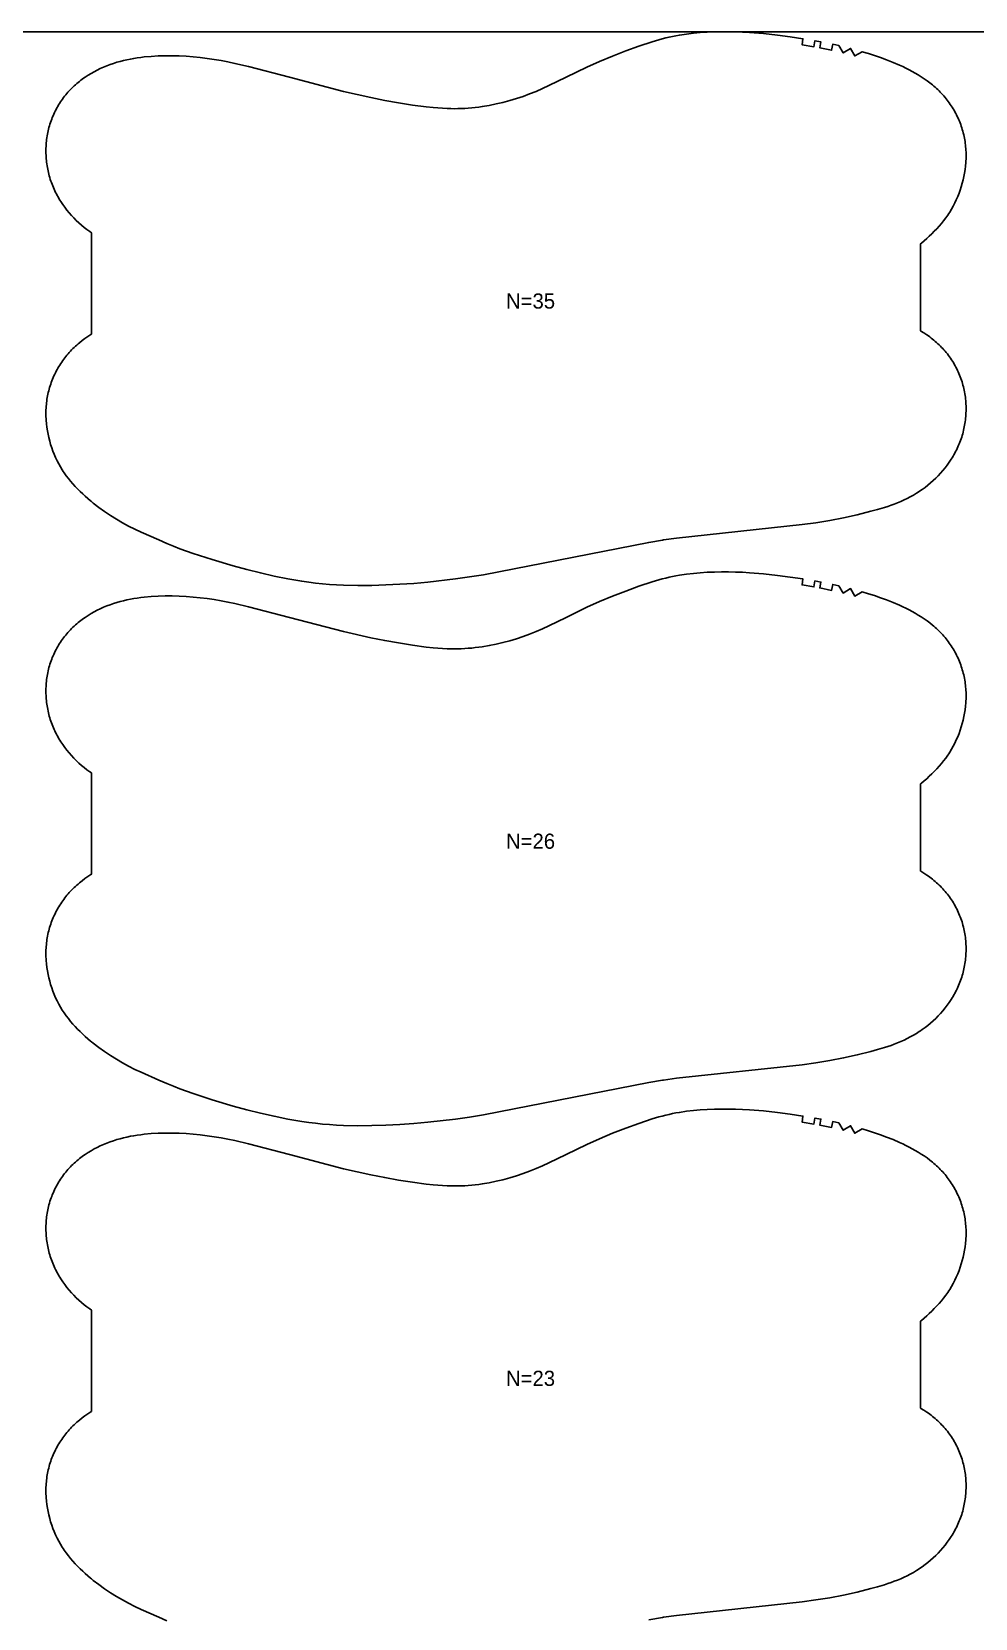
# Model space of a CAD drawing. Header units: inches. Extents: x 1 to 1867, y 0 to 1068.
# Drawn here: x 309 to 620, y 546 to 1068 of the extents above; entities that cross this region are included whole.
import ezdxf

# ---------------------------------------------------------------- set-up
doc = ezdxf.new("R2010")
doc.units = ezdxf.units.IN

msp = doc.modelspace()

# ---------------------------------------------------------------- linework, layer by layer
at = {"layer": '1'}
for points in [[(1, 0), (1867.1472, 0), (1867.1472, 1068.1884), (1, 1068.1884), (1, 0)], [(441.1224, 1043.2016), (445.7353, 1042.8892), (446.8903, 1042.8565), (448.0455, 1042.8452), (449.2009, 1042.8564), (450.356, 1042.8902), (451.5105, 1042.9463), (452.6638, 1043.0242), (453.8156, 1043.1237), (454.9654, 1043.2444), (456.1129, 1043.3861), (457.2574, 1043.5483), (459.5368, 1043.9327), (461.8019, 1044.3933), (464.0519, 1044.9255), (466.2855, 1045.5246), (468.5014, 1046.1869), (470.6972, 1046.9124), (472.87, 1047.7021), (475.0172, 1048.5571), (477.1375, 1049.4756), (479.2357, 1050.4451), (484.8478, 1053.1884), (491.6992, 1056.5376), (495.921, 1058.423), (500.1932, 1060.1925), (504.5046, 1061.8613), (508.8518, 1063.438), (513.2381, 1064.9066), (515.4526, 1065.5681), (516.5666, 1065.8735), (517.6858, 1066.1592), (518.8103, 1066.4237), (519.9399, 1066.6671), (521.0741, 1066.8899), (522.2122, 1067.0926), (524.4985, 1067.4401), (526.7949, 1067.7139), (529.0976, 1067.9189), (531.4048, 1068.0616), (533.7151, 1068.1491), (536.027, 1068.1884), (538.3391, 1068.1854), (540.6507, 1068.141), (542.961, 1068.0553), (545.2692, 1067.928), (549.8777, 1067.5546), (554.4748, 1067.0528), (558.6988, 1066.5046), (562.9119, 1065.8794), (562.6002, 1063.9039), (566.5081, 1063.2508), (566.8571, 1065.2201), (568.8246, 1064.8601), (568.4533, 1062.8949), (572.3224, 1062.113), (572.7451, 1064.0678), (574.6968, 1063.6312), (576.1645, 1061.2251), (578.5807, 1062.6764), (579.9828, 1060.2308), (582.4379, 1061.6164), (584.4687, 1061.0114), (586.4882, 1060.3708), (588.4935, 1059.6893), (590.4821, 1058.9616), (592.6302, 1058.1087), (594.7505, 1057.1892), (595.7989, 1056.7028), (596.8387, 1056.1978), (597.8694, 1055.6734), (598.8902, 1055.129), (599.9005, 1054.5638), (600.8983, 1053.9764), (601.8813, 1053.3654), (602.8474, 1052.7292), (603.7943, 1052.0664), (604.7197, 1051.3755), (605.6215, 1050.6551), (606.0628, 1050.2833), (606.4974, 1049.9035), (606.925, 1049.5157), (607.3454, 1049.1198), (607.7585, 1048.7161), (608.164, 1048.3048), (608.5619, 1047.8858), (608.952, 1047.4595), (609.334, 1047.0258), (609.7079, 1046.5851), (610.0735, 1046.1374), (610.4307, 1045.6828), (610.7792, 1045.2216), (611.1189, 1044.7538), (611.4496, 1044.2797), (611.7713, 1043.7993), (612.0836, 1043.3128), (612.3865, 1042.8203), (612.6799, 1042.322), (612.9635, 1041.8182), (613.2373, 1041.3089), (613.5012, 1040.7944), (613.7551, 1040.2749), (613.9989, 1039.7506), (614.2325, 1039.2218), (614.4557, 1038.6885), (614.6685, 1038.151), (614.8709, 1037.6096), (615.0625, 1037.0644), (615.2435, 1036.5155), (615.4136, 1035.9633), (615.5728, 1035.408), (615.721, 1034.8496), (615.858, 1034.2885), (615.9838, 1033.7248), (616.0984, 1033.1587), (616.202, 1032.5905), (616.2945, 1032.0204), (616.3761, 1031.4485), (616.4469, 1030.8751), (616.5068, 1030.3004), (616.556, 1029.7246), (616.5946, 1029.1479), (616.6226, 1028.5705), (616.6401, 1027.9927), (616.6472, 1027.4146), (616.6439, 1026.8364), (616.6304, 1026.2584), (616.6067, 1025.6808), (616.5729, 1025.1037), (616.4751, 1023.9522), (616.3379, 1022.8048), (616.1619, 1021.6627), (615.9478, 1020.527), (615.6963, 1019.3987), (615.408, 1018.2789), (615.0837, 1017.1686), (614.724, 1016.0689), (614.3296, 1014.981), (613.9007, 1013.9061), (613.4374, 1012.8459), (612.9399, 1011.8018), (612.4082, 1010.7753), (611.8426, 1009.7678), (611.2432, 1008.7809), (610.9308, 1008.2956), (610.6101, 1007.816), (609.9438, 1006.8742), (609.2462, 1005.9552), (608.5195, 1005.0583), (607.7659, 1004.1827), (606.9878, 1003.3278), (606.1873, 1002.4927), (605.3666, 1001.6769), (604.5281, 1000.8794), (603.6736, 1000.0998), (602.8042, 999.3375), (601.9206, 998.5919), (601.6472, 998.3696), (601.6472, 969.6737), (601.792, 969.5915), (602.778, 968.9871), (603.7424, 968.3493), (604.2161, 968.0179), (604.6837, 967.6782), (605.1452, 967.3303), (605.6002, 966.974), (606.0486, 966.6095), (606.4901, 966.2368), (606.9245, 965.8558), (607.3517, 965.4666), (607.7714, 965.0693), (608.1834, 964.6639), (608.5876, 964.2506), (608.9837, 963.8295), (609.3716, 963.4008), (609.751, 962.9647), (610.1219, 962.5213), (610.4839, 962.0707), (610.837, 961.6132), (611.181, 961.1487), (611.5155, 960.6776), (611.8406, 960.1999), (612.1559, 959.7158), (612.4614, 959.2254), (612.7567, 958.7289), (613.0418, 958.2265), (613.3165, 957.7183), (613.5806, 957.2045), (613.8342, 956.6854), (614.0771, 956.1611), (614.3094, 955.632), (614.531, 955.0983), (614.7418, 954.5601), (614.9418, 954.0178), (615.131, 953.4716), (615.3092, 952.9217), (615.4764, 952.3684), (615.6326, 951.8118), (615.7777, 951.2523), (615.9116, 950.69), (616.0344, 950.1252), (616.146, 949.5581), (616.2463, 948.989), (616.3353, 948.418), (616.4131, 947.8455), (616.4798, 947.2715), (616.5353, 946.6963), (616.5797, 946.1202), (616.6131, 945.5432), (616.6354, 944.9657), (616.6468, 944.3878), (616.6472, 943.8097), (616.6367, 943.2317), (616.6154, 942.6539), (616.5832, 942.0766), (616.5403, 941.5), (616.4866, 940.9243), (616.4222, 940.3496), (616.3472, 939.7762), (616.2615, 939.2044), (616.1652, 938.6342), (616.0583, 938.066), (615.9409, 937.4999), (615.813, 936.9361), (615.6747, 936.3749), (615.5259, 935.8163), (615.3667, 935.2608), (615.1971, 934.7083), (615.0172, 934.1592), (614.827, 933.6137), (614.6265, 933.072), (614.4158, 932.5342), (614.1948, 932.0006), (613.9637, 931.4714), (613.7225, 930.9467), (613.4714, 930.4268), (613.2104, 929.9116), (612.9399, 929.4013), (612.6601, 928.896), (612.371, 928.3958), (612.0729, 927.9007), (611.766, 927.411), (611.1264, 926.4477), (610.4538, 925.5068), (609.7497, 924.589), (609.0156, 923.6951), (608.2528, 922.8259), (607.4625, 921.982), (606.6457, 921.164), (605.8033, 920.3725), (604.9363, 919.6081), (604.0457, 918.8714), (603.1325, 918.1631), (602.1977, 917.4836), (601.6472, 917.109), (601.2423, 916.8335), (600.2675, 916.2127), (599.2746, 915.621), (598.2648, 915.0582), (597.2394, 914.5242), (596.1996, 914.0187), (595.1467, 913.5416), (594.0819, 913.0926), (593.0064, 912.6713), (591.9215, 912.2752), (590.8283, 911.9017), (589.7279, 911.5482), (587.5104, 910.8905), (585.2782, 910.2805), (580.7938, 909.1493), (576.2832, 908.1387), (571.7435, 907.2613), (567.1792, 906.5201), (562.597, 905.9077), (521.2208, 901.4685), (516.9615, 900.84), (516.6466, 900.7935), (512.089, 900.0122), (457.6277, 889.387), (453.0604, 888.6672), (448.4805, 888.0288), (439.2955, 886.9556), (434.6893, 886.5521), (430.0759, 886.241), (425.4577, 886.0166), (420.8358, 885.88), (416.2116, 885.84), (411.5889, 885.9305), (409.2796, 886.0366), (406.9728, 886.1867), (404.6694, 886.3818), (402.3705, 886.6234), (400.0768, 886.9118), (397.7889, 887.2441), (393.2312, 888.0258), (388.6989, 888.9404), (384.19, 889.9648), (379.703, 891.0814), (375.24, 892.2895), (368.2339, 894.3769), (361.9889, 896.3935), (359.8059, 897.1543), (357.6391, 897.9569), (355.491, 898.8074), (353.3577, 899.6962), (350.7472, 900.84), (344.8834, 903.4092), (342.7901, 904.3895), (340.7243, 905.4236), (338.6941, 906.526), (336.7016, 907.6966), (334.7472, 908.9312), (332.8312, 910.2258), (330.9549, 911.5775), (329.1236, 912.9888), (328.5, 913.4958), (328.2266, 913.7181), (327.343, 914.4636), (326.4736, 915.226), (325.6191, 916.0056), (324.7806, 916.803), (323.9599, 917.6189), (323.1594, 918.454), (322.3812, 919.3089), (321.6277, 920.1845), (320.901, 921.0814), (320.2034, 922.0004), (319.5371, 922.9422), (319.2163, 923.4218), (318.904, 923.9071), (318.3046, 924.894), (317.739, 925.9015), (317.2073, 926.928), (316.7098, 927.9721), (316.2465, 929.0323), (315.8176, 930.1071), (315.4232, 931.1951), (315.0635, 932.2948), (314.7392, 933.4051), (314.4509, 934.5249), (314.1994, 935.6532), (313.9853, 936.7889), (313.8093, 937.931), (313.672, 939.0783), (313.5743, 940.2299), (313.5405, 940.807), (313.5168, 941.3846), (313.5033, 941.9626), (313.5, 942.5407), (313.5071, 943.1188), (313.5246, 943.6967), (313.5526, 944.2741), (313.5912, 944.8508), (313.6404, 945.4266), (313.7003, 946.0013), (313.7711, 946.5747), (313.8527, 947.1466), (313.9452, 947.7167), (314.0488, 948.2849), (314.1634, 948.851), (314.2892, 949.4147), (314.4262, 949.9758), (314.5744, 950.5341), (314.7336, 951.0895), (314.9037, 951.6417), (315.0847, 952.1905), (315.2763, 952.7358), (315.4786, 953.2772), (315.6915, 953.8147), (315.9147, 954.3479), (316.1483, 954.8768), (316.3921, 955.4011), (316.646, 955.9206), (316.9099, 956.435), (317.1837, 956.9443), (317.4673, 957.4482), (317.7607, 957.9465), (318.0636, 958.4389), (318.3759, 958.9254), (318.6976, 959.4058), (319.0283, 959.88), (319.368, 960.3478), (319.7165, 960.809), (320.0736, 961.2635), (320.4393, 961.7113), (320.8132, 962.152), (321.1952, 962.5856), (321.5853, 963.012), (321.9832, 963.4309), (322.3887, 963.8423), (322.8018, 964.246), (323.2222, 964.6418), (323.6498, 965.0297), (324.0844, 965.4094), (324.5257, 965.7812), (325.4275, 966.5017), (326.3529, 967.1926), (327.2998, 967.8554), (328.2658, 968.4915), (328.5, 968.6371), (328.5, 1001.9828), (327.9495, 1002.3574), (327.0147, 1003.0369), (326.1015, 1003.7453), (325.2109, 1004.4819), (324.3439, 1005.2463), (323.5015, 1006.0378), (322.6847, 1006.8558), (321.8944, 1007.6997), (321.1316, 1008.5689), (320.3975, 1009.4628), (319.6934, 1010.3806), (319.0208, 1011.3215), (318.3812, 1012.2848), (318.0743, 1012.7746), (317.7762, 1013.2696), (317.4871, 1013.7698), (317.2072, 1014.2751), (316.9367, 1014.7854), (316.6758, 1015.3006), (316.4247, 1015.8206), (316.1835, 1016.3452), (315.9524, 1016.8744), (315.7314, 1017.408), (315.5207, 1017.9458), (315.3202, 1018.4876), (315.13, 1019.0331), (314.9501, 1019.5822), (314.7805, 1020.1346), (314.6213, 1020.6902), (314.4725, 1021.2487), (314.3342, 1021.8099), (314.2063, 1022.3737), (314.0889, 1022.9398), (313.982, 1023.5081), (313.8857, 1024.0782), (313.8, 1024.6501), (313.725, 1025.2234), (313.6606, 1025.7981), (313.6069, 1026.3738), (313.564, 1026.9505), (313.5318, 1027.5278), (313.5105, 1028.1055), (313.5, 1028.6835), (313.5004, 1029.2616), (313.5118, 1029.8395), (313.5341, 1030.417), (313.5675, 1030.994), (313.6119, 1031.5702), (313.6674, 1032.1453), (313.7341, 1032.7193), (313.8119, 1033.2919), (313.9009, 1033.8628), (314.0012, 1034.4319), (314.1128, 1034.999), (314.2355, 1035.5638), (314.3695, 1036.1261), (314.5146, 1036.6856), (314.6708, 1037.2422), (314.838, 1037.7956), (315.0162, 1038.3455), (315.2054, 1038.8917), (315.4053, 1039.434), (315.6162, 1039.9721), (315.8377, 1040.5058), (316.07, 1041.0349), (316.313, 1041.5592), (316.5666, 1042.0783), (316.8307, 1042.5921), (317.1054, 1043.1003), (317.3905, 1043.6028), (317.6858, 1044.0992), (317.9912, 1044.5896), (318.3066, 1045.0737), (318.6316, 1045.5514), (318.9662, 1046.0225), (319.3102, 1046.487), (319.6633, 1046.9446), (320.0253, 1047.3951), (320.3962, 1047.8386), (320.7756, 1048.2747), (321.1635, 1048.7033), (321.5596, 1049.1244), (321.9638, 1049.5377), (322.3758, 1049.9431), (322.7955, 1050.3405), (323.2227, 1050.7297), (323.6571, 1051.1106), (324.0986, 1051.4834), (324.547, 1051.8479), (325.002, 1052.2041), (325.4635, 1052.5521), (325.9311, 1052.8917), (326.4048, 1053.2231), (327.3692, 1053.8609), (328.3551, 1054.4653), (329.3608, 1055.0362), (330.3845, 1055.5736), (331.4246, 1056.0773), (332.4798, 1056.5479), (333.5489, 1056.986), (334.6306, 1057.3923), (335.7237, 1057.7675), (336.827, 1058.112), (337.9393, 1058.4266), (339.0592, 1058.712), (340.1858, 1058.9688), (341.3181, 1059.1983), (342.4555, 1059.4019), (343.5974, 1059.5811), (344.743, 1059.7372), (345.8916, 1059.8717), (348.1954, 1060.0813), (350.5039, 1060.2194), (352.8148, 1060.2891), (355.1263, 1060.2917), (357.4367, 1060.2287), (359.7445, 1060.1021), (362.0487, 1059.9161), (364.3484, 1059.6759), (366.6429, 1059.3862), (368.9311, 1059.0512), (371.2119, 1058.6709), (373.4842, 1058.2441), (375.7466, 1057.7701), (380.2427, 1056.6942), (393.7054, 1053.1884), (411.5665, 1048.5374), (420.5858, 1046.4945), (425.1217, 1045.5966), (429.6729, 1044.781), (434.2384, 1044.052), (438.8222, 1043.4449), (441.1224, 1043.2016)], [(441.1224, 865.3336), (445.7353, 865.0212), (446.8903, 864.9885), (448.0455, 864.9772), (449.2009, 864.9884), (450.356, 865.0222), (451.5105, 865.0783), (452.6638, 865.1562), (453.8156, 865.2557), (454.9654, 865.3764), (456.1129, 865.5181), (457.2574, 865.6803), (459.5368, 866.0647), (461.8019, 866.5253), (464.0519, 867.0575), (466.2855, 867.6566), (468.5014, 868.3189), (470.6972, 869.0444), (472.87, 869.8341), (475.0172, 870.6891), (477.1375, 871.6076), (479.2357, 872.5771), (484.8478, 875.3204), (491.6992, 878.6696), (495.921, 880.555), (500.1932, 882.3245), (504.5046, 883.9933), (508.8518, 885.57), (513.2381, 887.0386), (515.4526, 887.7001), (516.5666, 888.0055), (517.6858, 888.2912), (518.8103, 888.5557), (519.9399, 888.7991), (521.0741, 889.0219), (522.2122, 889.2246), (524.4985, 889.5721), (526.7949, 889.8459), (529.0976, 890.0509), (531.4048, 890.1936), (533.7151, 890.2811), (536.027, 890.3204), (538.3391, 890.3174), (540.6507, 890.273), (542.961, 890.1873), (545.2692, 890.06), (549.8777, 889.6866), (554.4748, 889.1848), (558.6988, 888.6366), (562.9119, 888.0114), (562.6002, 886.0359), (566.5081, 885.3828), (566.8571, 887.3521), (568.8246, 886.9921), (568.4533, 885.0269), (572.3224, 884.245), (572.7451, 886.1998), (574.6968, 885.7632), (576.1645, 883.3571), (578.5807, 884.8084), (579.9828, 882.3628), (582.4379, 883.7484), (584.4687, 883.1434), (586.4882, 882.5028), (588.4935, 881.8213), (590.4821, 881.0936), (592.6302, 880.2407), (594.7505, 879.3212), (595.7989, 878.8348), (596.8387, 878.3298), (597.8694, 877.8054), (598.8902, 877.261), (599.9005, 876.6958), (600.8983, 876.1084), (601.8813, 875.4974), (602.8474, 874.8612), (603.7943, 874.1984), (604.7197, 873.5075), (605.6215, 872.7871), (606.0628, 872.4153), (606.4974, 872.0355), (606.925, 871.6477), (607.3454, 871.2518), (607.7585, 870.8481), (608.164, 870.4368), (608.5619, 870.0178), (608.952, 869.5915), (609.334, 869.1578), (609.7079, 868.7171), (610.0735, 868.2694), (610.4307, 867.8148), (610.7792, 867.3536), (611.1189, 866.8858), (611.4496, 866.4117), (611.7713, 865.9313), (612.0836, 865.4448), (612.3865, 864.9523), (612.6799, 864.454), (612.9635, 863.9502), (613.2373, 863.4409), (613.5012, 862.9264), (613.7551, 862.4069), (613.9989, 861.8826), (614.2325, 861.3538), (614.4557, 860.8205), (614.6685, 860.283), (614.8709, 859.7416), (615.0625, 859.1964), (615.2435, 858.6475), (615.4136, 858.0953), (615.5728, 857.54), (615.721, 856.9816), (615.858, 856.4205), (615.9838, 855.8568), (616.0984, 855.2907), (616.202, 854.7225), (616.2945, 854.1524), (616.3761, 853.5805), (616.4469, 853.0071), (616.5068, 852.4324), (616.556, 851.8566), (616.5946, 851.2799), (616.6226, 850.7025), (616.6401, 850.1247), (616.6472, 849.5466), (616.6439, 848.9684), (616.6304, 848.3904), (616.6067, 847.8128), (616.5729, 847.2357), (616.4751, 846.0842), (616.3379, 844.9368), (616.1619, 843.7947), (615.9478, 842.659), (615.6963, 841.5307), (615.408, 840.4109), (615.0837, 839.3006), (614.724, 838.2009), (614.3296, 837.113), (613.9007, 836.0381), (613.4374, 834.9779), (612.9399, 833.9338), (612.4082, 832.9073), (611.8426, 831.8998), (611.2432, 830.9129), (610.9308, 830.4276), (610.6101, 829.948), (609.9438, 829.0062), (609.2462, 828.0872), (608.5195, 827.1903), (607.7659, 826.3147), (606.9878, 825.4598), (606.1873, 824.6247), (605.3666, 823.8089), (604.5281, 823.0114), (603.6736, 822.2318), (602.8042, 821.4695), (601.9206, 820.7239), (601.6472, 820.5016), (601.6472, 791.8057), (601.792, 791.7235), (602.778, 791.1191), (603.7424, 790.4813), (604.2161, 790.1499), (604.6837, 789.8102), (605.1452, 789.4623), (605.6002, 789.106), (606.0486, 788.7415), (606.4901, 788.3688), (606.9245, 787.9878), (607.3517, 787.5986), (607.7714, 787.2013), (608.1834, 786.7959), (608.5876, 786.3826), (608.9837, 785.9615), (609.3716, 785.5328), (609.751, 785.0967), (610.1219, 784.6533), (610.4839, 784.2027), (610.837, 783.7452), (611.181, 783.2807), (611.5155, 782.8096), (611.8406, 782.3319), (612.1559, 781.8478), (612.4614, 781.3574), (612.7567, 780.8609), (613.0418, 780.3585), (613.3165, 779.8503), (613.5806, 779.3365), (613.8342, 778.8174), (614.0771, 778.2931), (614.3094, 777.764), (614.531, 777.2303), (614.7418, 776.6921), (614.9418, 776.1498), (615.131, 775.6036), (615.3092, 775.0537), (615.4764, 774.5004), (615.6326, 773.9438), (615.7777, 773.3843), (615.9116, 772.822), (616.0344, 772.2572), (616.146, 771.6901), (616.2463, 771.121), (616.3353, 770.55), (616.4131, 769.9775), (616.4798, 769.4035), (616.5353, 768.8283), (616.5797, 768.2522), (616.6131, 767.6752), (616.6354, 767.0977), (616.6468, 766.5198), (616.6472, 765.9417), (616.6367, 765.3637), (616.6154, 764.7859), (616.5832, 764.2086), (616.5403, 763.632), (616.4866, 763.0563), (616.4222, 762.4816), (616.3472, 761.9082), (616.2615, 761.3364), (616.1652, 760.7662), (616.0583, 760.198), (615.9409, 759.6319), (615.813, 759.0681), (615.6747, 758.5069), (615.5259, 757.9483), (615.3667, 757.3928), (615.1971, 756.8403), (615.0172, 756.2912), (614.827, 755.7457), (614.6265, 755.204), (614.4158, 754.6662), (614.1948, 754.1326), (613.9637, 753.6034), (613.7225, 753.0787), (613.4714, 752.5588), (613.2104, 752.0436), (612.9399, 751.5333), (612.6601, 751.028), (612.371, 750.5278), (612.0729, 750.0327), (611.766, 749.543), (611.1264, 748.5797), (610.4538, 747.6388), (609.7497, 746.721), (609.0156, 745.8271), (608.2528, 744.9579), (607.4625, 744.114), (606.6457, 743.296), (605.8033, 742.5045), (604.9363, 741.7401), (604.0457, 741.0034), (603.1325, 740.2951), (602.1977, 739.6156), (601.6472, 739.241), (601.2423, 738.9655), (600.2675, 738.3447), (599.2746, 737.753), (598.2648, 737.1902), (597.2394, 736.6562), (596.1996, 736.1507), (595.1467, 735.6736), (594.0819, 735.2246), (593.0064, 734.8033), (591.9215, 734.4072), (590.8283, 734.0337), (589.7279, 733.6802), (587.5104, 733.0225), (585.2782, 732.4125), (580.7938, 731.2813), (576.2832, 730.2707), (571.7435, 729.3933), (567.1792, 728.6521), (562.597, 728.0397), (521.2208, 723.6005), (516.9615, 722.972), (516.6466, 722.9255), (512.089, 722.1442), (457.6277, 711.519), (453.0604, 710.7992), (448.4805, 710.1608), (439.2955, 709.0876), (434.6893, 708.6841), (430.0759, 708.373), (425.4577, 708.1486), (420.8358, 708.012), (416.2116, 707.972), (411.5889, 708.0625), (409.2796, 708.1686), (406.9728, 708.3187), (404.6694, 708.5138), (402.3705, 708.7554), (400.0768, 709.0438), (397.7889, 709.3761), (393.2312, 710.1578), (388.6989, 711.0724), (384.19, 712.0968), (379.703, 713.2134), (375.24, 714.4215), (368.2339, 716.5089), (361.9889, 718.5255), (359.8059, 719.2863), (357.6391, 720.0889), (355.491, 720.9394), (353.3577, 721.8282), (350.7472, 722.972), (344.8834, 725.5412), (342.7901, 726.5215), (340.7243, 727.5556), (338.6941, 728.658), (336.7016, 729.8286), (334.7472, 731.0632), (332.8312, 732.3578), (330.9549, 733.7095), (329.1236, 735.1208), (328.5, 735.6278), (328.2266, 735.8501), (327.343, 736.5956), (326.4736, 737.358), (325.6191, 738.1376), (324.7806, 738.935), (323.9599, 739.7509), (323.1594, 740.586), (322.3812, 741.4409), (321.6277, 742.3165), (320.901, 743.2134), (320.2034, 744.1324), (319.5371, 745.0742), (319.2163, 745.5538), (318.904, 746.0391), (318.3046, 747.026), (317.739, 748.0335), (317.2073, 749.06), (316.7098, 750.1041), (316.2465, 751.1643), (315.8176, 752.2391), (315.4232, 753.3271), (315.0635, 754.4268), (314.7392, 755.5371), (314.4509, 756.6569), (314.1994, 757.7852), (313.9853, 758.9209), (313.8093, 760.063), (313.672, 761.2103), (313.5743, 762.3619), (313.5405, 762.939), (313.5168, 763.5166), (313.5033, 764.0946), (313.5, 764.6727), (313.5071, 765.2508), (313.5246, 765.8287), (313.5526, 766.4061), (313.5912, 766.9828), (313.6404, 767.5586), (313.7003, 768.1333), (313.7711, 768.7067), (313.8527, 769.2786), (313.9452, 769.8487), (314.0488, 770.4169), (314.1634, 770.983), (314.2892, 771.5467), (314.4262, 772.1078), (314.5744, 772.6661), (314.7336, 773.2215), (314.9037, 773.7737), (315.0847, 774.3225), (315.2763, 774.8678), (315.4786, 775.4092), (315.6915, 775.9467), (315.9147, 776.4799), (316.1483, 777.0088), (316.3921, 777.5331), (316.646, 778.0526), (316.9099, 778.567), (317.1837, 779.0763), (317.4673, 779.5802), (317.7607, 780.0785), (318.0636, 780.5709), (318.3759, 781.0574), (318.6976, 781.5378), (319.0283, 782.012), (319.368, 782.4798), (319.7165, 782.941), (320.0736, 783.3955), (320.4393, 783.8433), (320.8132, 784.284), (321.1952, 784.7176), (321.5853, 785.144), (321.9832, 785.5629), (322.3887, 785.9743), (322.8018, 786.378), (323.2222, 786.7738), (323.6498, 787.1617), (324.0844, 787.5414), (324.5257, 787.9132), (325.4275, 788.6337), (326.3529, 789.3246), (327.2998, 789.9874), (328.2658, 790.6235), (328.5, 790.7691), (328.5, 824.1148), (327.9495, 824.4894), (327.0147, 825.1689), (326.1015, 825.8773), (325.2109, 826.6139), (324.3439, 827.3783), (323.5015, 828.1698), (322.6847, 828.9878), (321.8944, 829.8317), (321.1316, 830.7009), (320.3975, 831.5948), (319.6934, 832.5126), (319.0208, 833.4535), (318.3812, 834.4168), (318.0743, 834.9066), (317.7762, 835.4016), (317.4871, 835.9018), (317.2072, 836.4071), (316.9367, 836.9174), (316.6758, 837.4326), (316.4247, 837.9526), (316.1835, 838.4772), (315.9524, 839.0064), (315.7314, 839.54), (315.5207, 840.0778), (315.3202, 840.6196), (315.13, 841.1651), (314.9501, 841.7142), (314.7805, 842.2666), (314.6213, 842.8222), (314.4725, 843.3807), (314.3342, 843.9419), (314.2063, 844.5057), (314.0889, 845.0718), (313.982, 845.6401), (313.8857, 846.2102), (313.8, 846.7821), (313.725, 847.3554), (313.6606, 847.9301), (313.6069, 848.5058), (313.564, 849.0825), (313.5318, 849.6598), (313.5105, 850.2375), (313.5, 850.8155), (313.5004, 851.3936), (313.5118, 851.9715), (313.5341, 852.549), (313.5675, 853.126), (313.6119, 853.7022), (313.6674, 854.2773), (313.7341, 854.8513), (313.8119, 855.4239), (313.9009, 855.9948), (314.0012, 856.5639), (314.1128, 857.131), (314.2355, 857.6958), (314.3695, 858.2581), (314.5146, 858.8176), (314.6708, 859.3742), (314.838, 859.9276), (315.0162, 860.4775), (315.2054, 861.0237), (315.4053, 861.566), (315.6162, 862.1041), (315.8377, 862.6378), (316.07, 863.1669), (316.313, 863.6912), (316.5666, 864.2103), (316.8307, 864.7241), (317.1054, 865.2323), (317.3905, 865.7348), (317.6858, 866.2312), (317.9912, 866.7216), (318.3066, 867.2057), (318.6316, 867.6834), (318.9662, 868.1545), (319.3102, 868.619), (319.6633, 869.0766), (320.0253, 869.5271), (320.3962, 869.9706), (320.7756, 870.4067), (321.1635, 870.8353), (321.5596, 871.2564), (321.9638, 871.6697), (322.3758, 872.0751), (322.7955, 872.4725), (323.2227, 872.8617), (323.6571, 873.2426), (324.0986, 873.6154), (324.547, 873.9799), (325.002, 874.3361), (325.4635, 874.6841), (325.9311, 875.0237), (326.4048, 875.3551), (327.3692, 875.9929), (328.3551, 876.5973), (329.3608, 877.1682), (330.3845, 877.7056), (331.4246, 878.2093), (332.4798, 878.6799), (333.5489, 879.118), (334.6306, 879.5243), (335.7237, 879.8995), (336.827, 880.244), (337.9393, 880.5586), (339.0592, 880.844), (340.1858, 881.1008), (341.3181, 881.3303), (342.4555, 881.5339), (343.5974, 881.7131), (344.743, 881.8692), (345.8916, 882.0037), (348.1954, 882.2133), (350.5039, 882.3514), (352.8148, 882.4211), (355.1263, 882.4237), (357.4367, 882.3607), (359.7445, 882.2341), (362.0487, 882.0481), (364.3484, 881.8079), (366.6429, 881.5182), (368.9311, 881.1832), (371.2119, 880.8029), (373.4842, 880.3761), (375.7466, 879.9021), (380.2427, 878.8262), (393.7054, 875.3204), (411.5665, 870.6694), (420.5858, 868.6265), (425.1217, 867.7286), (429.6729, 866.913), (434.2384, 866.184), (438.8222, 865.5769), (441.1224, 865.3336)]]:
    msp.add_lwpolyline(points, close=True, dxfattribs=at)
msp.add_lwpolyline([(353.3577, 544.9602), (350.7472, 546.104), (344.8834, 548.6732), (342.7901, 549.6535), (340.7243, 550.6876), (338.6941, 551.79), (336.7016, 552.9606), (334.7472, 554.1952), (332.8312, 555.4898), (330.9549, 556.8415), (329.1236, 558.2528), (328.5, 558.7598), (328.2266, 558.9821), (327.343, 559.7276), (326.4736, 560.49), (325.6191, 561.2696), (324.7806, 562.067), (323.9599, 562.8829), (323.1594, 563.718), (322.3812, 564.5729), (321.6277, 565.4485), (320.901, 566.3454), (320.2034, 567.2644), (319.5371, 568.2062), (319.2163, 568.6858), (318.904, 569.1711), (318.3046, 570.158), (317.739, 571.1655), (317.2073, 572.192), (316.7098, 573.2361), (316.2465, 574.2963), (315.8176, 575.3711), (315.4232, 576.4591), (315.0635, 577.5588), (314.7392, 578.6691), (314.4509, 579.7889), (314.1994, 580.9172), (313.9853, 582.0529), (313.8093, 583.195), (313.672, 584.3423), (313.5743, 585.4939), (313.5405, 586.071), (313.5168, 586.6486), (313.5033, 587.2266), (313.5, 587.8047), (313.5071, 588.3828), (313.5246, 588.9607), (313.5526, 589.5381), (313.5912, 590.1148), (313.6404, 590.6906), (313.7003, 591.2653), (313.7711, 591.8387), (313.8527, 592.4106), (313.9452, 592.9807), (314.0488, 593.5489), (314.1634, 594.115), (314.2892, 594.6787), (314.4262, 595.2398), (314.5744, 595.7981), (314.7336, 596.3535), (314.9037, 596.9057), (315.0847, 597.4545), (315.2763, 597.9998), (315.4786, 598.5412), (315.6915, 599.0787), (315.9147, 599.6119), (316.1483, 600.1408), (316.3921, 600.6651), (316.646, 601.1846), (316.9099, 601.699), (317.1837, 602.2083), (317.4673, 602.7122), (317.7607, 603.2105), (318.0636, 603.7029), (318.3759, 604.1894), (318.6976, 604.6698), (319.0283, 605.144), (319.368, 605.6118), (319.7165, 606.073), (320.0736, 606.5275), (320.4393, 606.9753), (320.8132, 607.416), (321.1952, 607.8496), (321.5853, 608.276), (321.9832, 608.6949), (322.3887, 609.1063), (322.8018, 609.51), (323.2222, 609.9058), (323.6498, 610.2937), (324.0844, 610.6734), (324.5257, 611.0452), (325.4275, 611.7657), (326.3529, 612.4566), (327.2998, 613.1194), (328.2658, 613.7555), (328.5, 613.9011), (328.5, 647.2468), (327.9495, 647.6214), (327.0147, 648.3009), (326.1015, 649.0093), (325.2109, 649.7459), (324.3439, 650.5103), (323.5015, 651.3018), (322.6847, 652.1198), (321.8944, 652.9637), (321.1316, 653.8329), (320.3975, 654.7268), (319.6934, 655.6446), (319.0208, 656.5855), (318.3812, 657.5488), (318.0743, 658.0386), (317.7762, 658.5336), (317.4871, 659.0338), (317.2072, 659.5391), (316.9367, 660.0494), (316.6758, 660.5646), (316.4247, 661.0846), (316.1835, 661.6092), (315.9524, 662.1384), (315.7314, 662.672), (315.5207, 663.2098), (315.3202, 663.7516), (315.13, 664.2971), (314.9501, 664.8462), (314.7805, 665.3986), (314.6213, 665.9542), (314.4725, 666.5127), (314.3342, 667.0739), (314.2063, 667.6377), (314.0889, 668.2038), (313.982, 668.7721), (313.8857, 669.3422), (313.8, 669.9141), (313.725, 670.4874), (313.6606, 671.0621), (313.6069, 671.6378), (313.564, 672.2145), (313.5318, 672.7918), (313.5105, 673.3695), (313.5, 673.9475), (313.5004, 674.5256), (313.5118, 675.1035), (313.5341, 675.681), (313.5675, 676.258), (313.6119, 676.8342), (313.6674, 677.4093), (313.7341, 677.9833), (313.8119, 678.5559), (313.9009, 679.1268), (314.0012, 679.6959), (314.1128, 680.263), (314.2355, 680.8278), (314.3695, 681.3901), (314.5146, 681.9496), (314.6708, 682.5062), (314.838, 683.0596), (315.0162, 683.6095), (315.2054, 684.1557), (315.4053, 684.698), (315.6162, 685.2361), (315.8377, 685.7698), (316.07, 686.2989), (316.313, 686.8232), (316.5666, 687.3423), (316.8307, 687.8561), (317.1054, 688.3643), (317.3905, 688.8668), (317.6858, 689.3632), (317.9912, 689.8536), (318.3066, 690.3377), (318.6316, 690.8154), (318.9662, 691.2865), (319.3102, 691.751), (319.6633, 692.2086), (320.0253, 692.6591), (320.3962, 693.1026), (320.7756, 693.5387), (321.1635, 693.9673), (321.5596, 694.3884), (321.9638, 694.8017), (322.3758, 695.2071), (322.7955, 695.6045), (323.2227, 695.9937), (323.6571, 696.3746), (324.0986, 696.7474), (324.547, 697.1119), (325.002, 697.4681), (325.4635, 697.8161), (325.9311, 698.1557), (326.4048, 698.4871), (327.3692, 699.1249), (328.3551, 699.7293), (329.3608, 700.3002), (330.3845, 700.8376), (331.4246, 701.3413), (332.4798, 701.8119), (333.5489, 702.25), (334.6306, 702.6563), (335.7237, 703.0315), (336.827, 703.376), (337.9393, 703.6906), (339.0592, 703.976), (340.1858, 704.2328), (341.3181, 704.4623), (342.4555, 704.6659), (343.5974, 704.8451), (344.743, 705.0012), (345.8916, 705.1357), (348.1954, 705.3453), (350.5039, 705.4834), (352.8148, 705.5531), (355.1263, 705.5557), (357.4367, 705.4927), (359.7445, 705.3661), (362.0487, 705.1801), (364.3484, 704.9399), (366.6429, 704.6502), (368.9311, 704.3152), (371.2119, 703.9349), (373.4842, 703.5081), (375.7466, 703.0341), (380.2427, 701.9582), (393.7054, 698.4524), (411.5665, 693.8014), (420.5858, 691.7585), (425.1217, 690.8606), (429.6729, 690.045), (434.2384, 689.316), (438.8222, 688.7089), (441.1224, 688.4656), (441.1224, 688.4656), (445.7353, 688.1532), (446.8903, 688.1205), (448.0455, 688.1092), (449.2009, 688.1204), (450.356, 688.1542), (451.5105, 688.2103), (452.6638, 688.2882), (453.8156, 688.3877), (454.9654, 688.5084), (456.1129, 688.6501), (457.2574, 688.8123), (459.5368, 689.1967), (461.8019, 689.6573), (464.0519, 690.1895), (466.2855, 690.7886), (468.5014, 691.4509), (470.6972, 692.1764), (472.87, 692.9661), (475.0172, 693.8211), (477.1375, 694.7396), (479.2357, 695.7091), (484.8478, 698.4524), (491.6992, 701.8016), (495.921, 703.687), (500.1932, 705.4565), (504.5046, 707.1253), (508.8518, 708.702), (513.2381, 710.1706), (515.4526, 710.8321), (516.5666, 711.1375), (517.6858, 711.4232), (518.8103, 711.6877), (519.9399, 711.9311), (521.0741, 712.1539), (522.2122, 712.3566), (524.4985, 712.7041), (526.7949, 712.9779), (529.0976, 713.1829), (531.4048, 713.3256), (533.7151, 713.4131), (536.027, 713.4524), (538.3391, 713.4494), (540.6507, 713.405), (542.961, 713.3193), (545.2692, 713.192), (549.8777, 712.8186), (554.4748, 712.3168), (558.6988, 711.7686), (562.9119, 711.1434), (562.6002, 709.1679), (566.5081, 708.5148), (566.8571, 710.4841), (568.8246, 710.1241), (568.4533, 708.1589), (572.3224, 707.377), (572.7451, 709.3318), (574.6968, 708.8952), (576.1645, 706.4891), (578.5807, 707.9404), (579.9828, 705.4948), (582.4379, 706.8804), (584.4687, 706.2754), (586.4882, 705.6348), (588.4935, 704.9533), (590.4821, 704.2256), (592.6302, 703.3727), (594.7505, 702.4532), (595.7989, 701.9668), (596.8387, 701.4618), (597.8694, 700.9374), (598.8902, 700.393), (599.9005, 699.8278), (600.8983, 699.2404), (601.8813, 698.6294), (602.8474, 697.9932), (603.7943, 697.3304), (604.7197, 696.6395), (605.6215, 695.9191), (606.0628, 695.5473), (606.4974, 695.1675), (606.925, 694.7797), (607.3454, 694.3838), (607.7585, 693.9801), (608.164, 693.5688), (608.5619, 693.1498), (608.952, 692.7235), (609.334, 692.2898), (609.7079, 691.8491), (610.0735, 691.4014), (610.4307, 690.9468), (610.7792, 690.4856), (611.1189, 690.0178), (611.4496, 689.5437), (611.7713, 689.0633), (612.0836, 688.5768), (612.3865, 688.0843), (612.6799, 687.586), (612.9635, 687.0822), (613.2373, 686.5729), (613.5012, 686.0584), (613.7551, 685.5389), (613.9989, 685.0146), (614.2325, 684.4858), (614.4557, 683.9525), (614.6685, 683.415), (614.8709, 682.8736), (615.0625, 682.3284), (615.2435, 681.7795), (615.4136, 681.2273), (615.5728, 680.672), (615.721, 680.1136), (615.858, 679.5525), (615.9838, 678.9888), (616.0984, 678.4227), (616.202, 677.8545), (616.2945, 677.2844), (616.3761, 676.7125), (616.4469, 676.1391), (616.5068, 675.5644), (616.556, 674.9886), (616.5946, 674.4119), (616.6226, 673.8345), (616.6401, 673.2567), (616.6472, 672.6786), (616.6439, 672.1004), (616.6304, 671.5224), (616.6067, 670.9448), (616.5729, 670.3677), (616.4751, 669.2162), (616.3379, 668.0688), (616.1619, 666.9267), (615.9478, 665.791), (615.6963, 664.6627), (615.408, 663.5429), (615.0837, 662.4326), (614.724, 661.3329), (614.3296, 660.245), (613.9007, 659.1701), (613.4374, 658.1099), (612.9399, 657.0658), (612.4082, 656.0393), (611.8426, 655.0318), (611.2432, 654.0449), (610.9308, 653.5596), (610.6101, 653.08), (609.9438, 652.1382), (609.2462, 651.2192), (608.5195, 650.3223), (607.7659, 649.4467), (606.9878, 648.5918), (606.1873, 647.7567), (605.3666, 646.9409), (604.5281, 646.1434), (603.6736, 645.3638), (602.8042, 644.6015), (601.9206, 643.8559), (601.6472, 643.6336), (601.6472, 614.9377), (601.792, 614.8555), (602.778, 614.2511), (603.7424, 613.6133), (604.2161, 613.2819), (604.6837, 612.9422), (605.1452, 612.5943), (605.6002, 612.238), (606.0486, 611.8735), (606.4901, 611.5008), (606.9245, 611.1198), (607.3517, 610.7306), (607.7714, 610.3333), (608.1834, 609.9279), (608.5876, 609.5146), (608.9837, 609.0935), (609.3716, 608.6648), (609.751, 608.2287), (610.1219, 607.7853), (610.4839, 607.3347), (610.837, 606.8772), (611.181, 606.4127), (611.5155, 605.9416), (611.8406, 605.4639), (612.1559, 604.9798), (612.4614, 604.4894), (612.7567, 603.9929), (613.0418, 603.4905), (613.3165, 602.9823), (613.5806, 602.4685), (613.8342, 601.9494), (614.0771, 601.4251), (614.3094, 600.896), (614.531, 600.3623), (614.7418, 599.8241), (614.9418, 599.2818), (615.131, 598.7356), (615.3092, 598.1857), (615.4764, 597.6324), (615.6326, 597.0758), (615.7777, 596.5163), (615.9116, 595.954), (616.0344, 595.3892), (616.146, 594.8221), (616.2463, 594.253), (616.3353, 593.682), (616.4131, 593.1095), (616.4798, 592.5355), (616.5353, 591.9603), (616.5797, 591.3842), (616.6131, 590.8072), (616.6354, 590.2297), (616.6468, 589.6518), (616.6472, 589.0737), (616.6367, 588.4957), (616.6154, 587.9179), (616.5832, 587.3406), (616.5403, 586.764), (616.4866, 586.1883), (616.4222, 585.6136), (616.3472, 585.0402), (616.2615, 584.4684), (616.1652, 583.8982), (616.0583, 583.33), (615.9409, 582.7639), (615.813, 582.2001), (615.6747, 581.6389), (615.5259, 581.0803), (615.3667, 580.5248), (615.1971, 579.9723), (615.0172, 579.4232), (614.827, 578.8777), (614.6265, 578.336), (614.4158, 577.7982), (614.1948, 577.2646), (613.9637, 576.7354), (613.7225, 576.2107), (613.4714, 575.6908), (613.2104, 575.1756), (612.9399, 574.6653), (612.6601, 574.16), (612.371, 573.6598), (612.0729, 573.1647), (611.766, 572.675), (611.1264, 571.7117), (610.4538, 570.7708), (609.7497, 569.853), (609.0156, 568.9591), (608.2528, 568.0899), (607.4625, 567.246), (606.6457, 566.428), (605.8033, 565.6365), (604.9363, 564.8721), (604.0457, 564.1354), (603.1325, 563.4271), (602.1977, 562.7476), (601.6472, 562.373), (601.2423, 562.0975), (600.2675, 561.4767), (599.2746, 560.885), (598.2648, 560.3222), (597.2394, 559.7882), (596.1996, 559.2827), (595.1467, 558.8056), (594.0819, 558.3566), (593.0064, 557.9353), (591.9215, 557.5392), (590.8283, 557.1657), (589.7279, 556.8122), (587.5104, 556.1545), (585.2782, 555.5445), (580.7938, 554.4133), (576.2832, 553.4027), (571.7435, 552.5253), (567.1792, 551.7841), (562.597, 551.1717), (521.2208, 546.7325), (516.9615, 546.104), (516.6466, 546.0575), (512.089, 545.2762)], dxfattribs=at)

# ---------------------------------------------------------------- texts
for s, p in [('N=35', (465.0736, 977.0142)), ('N=26', (465.0736, 799.1462)), ('N=23', (465.0736, 622.2782))]:
    msp.add_text(s, height=5, dxfattribs=at).set_placement(p)

doc.saveas('drawing.dxf')
